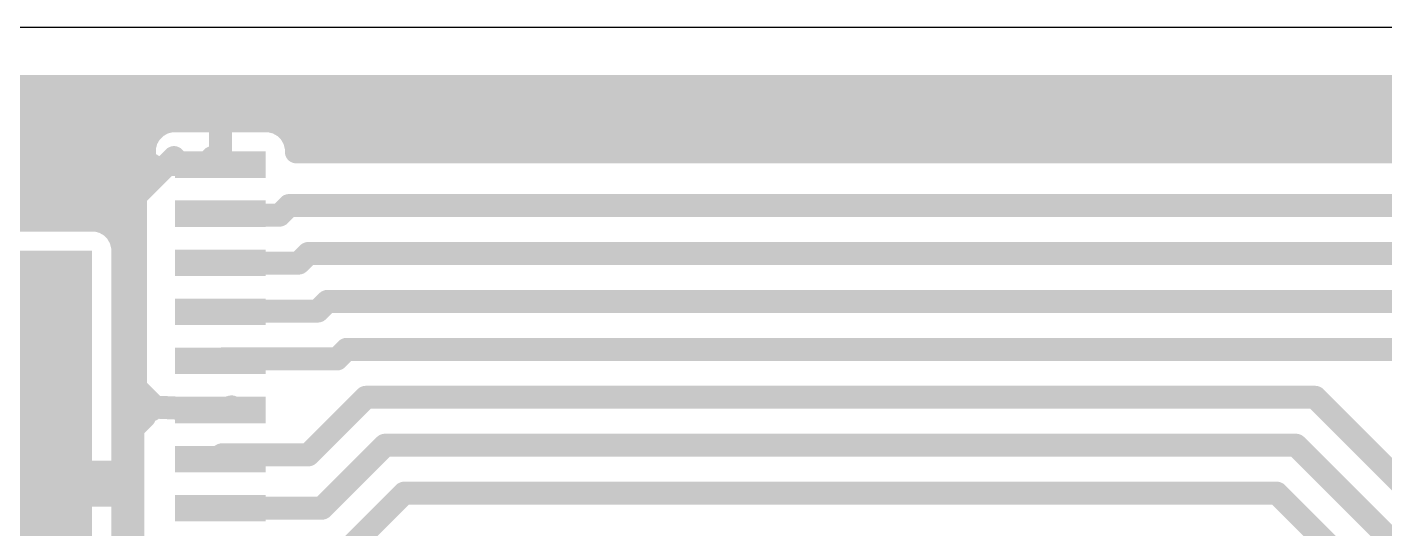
# Model space of a CAD drawing. Extents: x 0 to 68, y -7.3 to 12.7.
# Drawn here: x 24.85 to 42.83, y 6 to 12.65 of the extents above; entities that cross this region are included whole.
import ezdxf

# ---------------------------------------------------------------- set-up
doc = ezdxf.new("R2010")
doc.units = 0
doc.layers.add('16', color=175, linetype='CONTINUOUS')
doc.layers.add('20', color=7, linetype='CONTINUOUS')

# ---------------------------------------------------------------- blocks, each defined once
blk = doc.blocks.new('RECT')
blk.add_solid([(-0.5, -0.5), (0.5, -0.5), (-0.5, 0.5), (0.5, 0.5)])

msp = doc.modelspace()

# ---------------------------------------------------------------- linework, layer by layer
at = {"layer": '16', "const_width": 0.3048}
for points in [[(0.7874, 11.8626), (49.657, 11.8626)], [(22.4891, 11.5824), (48.9448, 11.5824)], [(26.6541, 11.3827), (26.5615, 11.3292)], [(26.7575, 11.4104), (26.6541, 11.3827)], [(27.411, 11.4104), (26.7575, 11.4104)], [(28.0645, 11.4104), (27.411, 11.4104)], [(27.411, 11.4104), (27.411, 10.9128)], [(27.411, 10.9128), (27.411, 11.4104)], [(28.1679, 11.3827), (28.0645, 11.4104)], [(28.2605, 11.3292), (28.1679, 11.3827)], [(22.8752, 11.2776), (26.5099, 11.2776)], [(26.4858, 11.2535), (26.4323, 11.1609)], [(26.5615, 11.3292), (26.4858, 11.2535)], [(27.411, 11.2776), (27.411, 11.2776)], [(28.3362, 11.2535), (28.2605, 11.3292)], [(28.3121, 11.2776), (48.7128, 11.2776)], [(28.3897, 11.1609), (28.3362, 11.2535)], [(26.4323, 11.1609), (26.4046, 11.0575)], [(26.4046, 11.0575), (26.4046, 10.829)], [(28.4174, 11.0575), (28.3897, 11.1609)], [(28.4174, 10.9982), (28.4174, 11.0575)], [(46.8775, 10.9982), (28.4174, 10.9982)], [(23.18, 10.9728), (26.4046, 10.9728)], [(26.797, 10.922), (26.289, 10.414)], [(26.4046, 10.829), (26.4958, 10.829)], [(26.4957, 10.829), (26.4046, 10.829)], [(26.4046, 10.829), (26.4046, 10.7379)], [(26.4958, 10.829), (26.4957, 10.829)], [(26.797, 10.829), (26.704, 10.829)], [(26.797, 10.922), (26.797, 10.829)], [(27.411, 10.829), (26.797, 10.829)], [(27.305, 10.922), (27.411, 10.829)], [(27.411, 10.9728), (27.411, 10.9728)], [(27.411, 10.9128), (27.411, 10.9128)], [(23.3976, 10.668), (26.3347, 10.668)], [(26.4046, 10.7379), (26.2522, 10.5855)], [(26.2522, 10.5855), (26.2522, 7.8225)], [(23.4442, 10.3632), (26.2522, 10.3632)], [(24.003, 10.414), (26.289, 10.414)], [(26.289, 10.414), (26.289, 7.874)], [(28.321, 10.287), (28.194, 10.16)], [(46.736, 10.287), (28.321, 10.287)], [(27.432, 10.16), (27.411, 10.179)], [(28.194, 10.16), (27.432, 10.16)], [(25.7645, 10.0954), (24.6634, 10.0954)], [(25.8679, 10.0677), (25.7645, 10.0954)], [(25.9605, 10.0142), (25.8679, 10.0677)], [(25.884, 10.0584), (26.2522, 10.0584)], [(26.0362, 9.9385), (25.9605, 10.0142)], [(26.0897, 9.8459), (26.0362, 9.9385)], [(26.1174, 9.7425), (26.0897, 9.8459)], [(26.1144, 9.7536), (26.2522, 9.7536)], [(26.1174, 6.7564), (26.1174, 9.7425)], [(28.575, 9.652), (28.448, 9.525)], [(46.228, 9.652), (28.575, 9.652)], [(26.1174, 9.4488), (26.2522, 9.4488)], [(27.432, 9.525), (27.411, 9.529)], [(28.448, 9.525), (27.432, 9.525)], [(26.1174, 9.144), (26.2522, 9.144)], [(26.1174, 8.8392), (26.2522, 8.8392)], [(27.432, 8.89), (27.411, 8.879)], [(28.702, 8.89), (27.432, 8.89)], [(28.829, 9.017), (28.702, 8.89)], [(45.974, 9.017), (28.829, 9.017)], [(26.1174, 8.5344), (26.2522, 8.5344)], [(29.083, 8.382), (28.956, 8.255)], [(45.72, 8.382), (29.083, 8.382)], [(26.1174, 8.2296), (26.2522, 8.2296)], [(27.432, 8.255), (27.411, 8.229)], [(28.956, 8.255), (27.432, 8.255)], [(26.1174, 7.9248), (26.2522, 7.9248)], [(26.2522, 7.8225), (26.4046, 7.6701)], [(26.289, 7.874), (26.543, 7.62)], [(26.1174, 7.62), (26.4046, 7.62)], [(26.4046, 7.6701), (26.4046, 7.579)], [(26.4046, 7.579), (26.4957, 7.579)], [(26.4957, 7.579), (26.4046, 7.579)], [(26.4046, 7.579), (26.4046, 7.4879)], [(26.416, 7.62), (26.481, 7.62)], [(26.481, 7.62), (27.411, 7.579)], [(26.543, 7.62), (26.481, 7.62)], [(26.4957, 7.579), (26.4957, 7.579)], [(26.4957, 7.579), (26.4957, 7.579)], [(27.559, 7.62), (27.411, 7.579)], [(29.337, 7.747), (28.575, 6.985)], [(41.91, 7.747), (29.337, 7.747)], [(43.942, 5.715), (41.91, 7.747)], [(26.4046, 7.4879), (26.2522, 7.3355)], [(26.1174, 7.3152), (26.2522, 7.3152)], [(26.2522, 7.3355), (26.2522, 4.5816)], [(28.758, 6.279), (29.591, 7.112)], [(29.591, 7.112), (41.656, 7.112)], [(41.656, 7.112), (43.307, 5.461)], [(26.1174, 7.0104), (26.2522, 7.0104)], [(27.432, 6.985), (27.411, 6.929)], [(28.575, 6.985), (27.432, 6.985)], [(24.6634, 6.7564), (26.1174, 6.7564)], [(24.6634, 6.7056), (26.2522, 6.7056)], [(26.1174, 6.4516), (24.6634, 6.4516)], [(26.1174, 4.6374), (26.1174, 6.4516)], [(26.1174, 6.4008), (26.2522, 6.4008)], [(29.845, 6.477), (28.956, 5.588)], [(41.402, 6.477), (29.845, 6.477)], [(42.672, 5.207), (41.402, 6.477)], [(27.411, 6.279), (28.758, 6.279)], [(26.1174, 6.096), (26.2522, 6.096)]]:
    msp.add_lwpolyline(points, dxfattribs=at)
at = {"layer": '16', "const_width": 0.1524}
for points in [[(26.6344, 11.4563, 1), (26.6739, 11.3091)], [(26.6922, 11.3167, 1), (26.616, 11.4487)], [(26.7575, 11.4866, 1), (26.7575, 11.3342)], [(26.7772, 11.3368, 1), (26.7378, 11.484)], [(27.411, 11.4866, 1), (27.411, 11.3342)], [(27.4872, 11.4104, 1), (27.3348, 11.4104)], [(27.4872, 11.4104, 1), (27.3348, 11.4104)], [(27.411, 11.3342, 1), (27.411, 11.4866)], [(28.0842, 11.484, 1), (28.0448, 11.3368)], [(28.0645, 11.3342, 1), (28.0645, 11.4866)], [(28.206, 11.4487, 1), (28.1298, 11.3167)], [(28.1481, 11.3091, 1), (28.1876, 11.4563)], [(26.4319, 11.3074, 1), (26.5397, 11.1997)], [(26.5518, 11.2154, 1), (26.4198, 11.2916)], [(26.5234, 11.3952, 1), (26.5996, 11.2632)], [(26.6153, 11.2753, 1), (26.5076, 11.3831)], [(26.5099, 11.2014, 1), (26.5099, 11.3538)], [(27.411, 11.3538, 1), (27.411, 11.2014)], [(27.411, 11.2014, 1), (27.411, 11.3538)], [(28.3144, 11.3831, 1), (28.2067, 11.2753)], [(28.2224, 11.2632, 1), (28.2986, 11.3952)], [(28.3121, 11.3538, 1), (28.3121, 11.2014)], [(28.4022, 11.2916, 1), (28.2702, 11.2154)], [(28.2823, 11.1997, 1), (28.3901, 11.3074)], [(26.4808, 11.0575, 1), (26.3284, 11.0575)], [(26.331, 11.0772, 1), (26.4782, 11.0378)], [(26.3663, 11.199, 1), (26.4983, 11.1228)], [(26.5059, 11.1411, 1), (26.3587, 11.1806)], [(28.4633, 11.1806, 1), (28.3161, 11.1411)], [(28.3237, 11.1228, 1), (28.4557, 11.199)], [(28.4936, 11.0575, 1), (28.3412, 11.0575)], [(28.4174, 11.0744, 1), (28.4174, 10.922)], [(28.3438, 11.0378, 1), (28.491, 11.0772)], [(26.4046, 10.9052, 1), (26.4046, 10.7528)], [(26.4046, 10.9052, 1), (26.4046, 10.7528)], [(26.4808, 10.829, 1), (26.3284, 10.829)], [(26.4046, 10.8966, 1), (26.4046, 11.049)], [(26.547, 10.7726, 1), (26.4445, 10.8854)], [(26.4957, 10.7528, 1), (26.4957, 10.9052)], [(26.4958, 10.7528, 1), (26.4958, 10.9052)], [(26.704, 10.9052, 1), (26.704, 10.7528)], [(26.8732, 10.922, 1), (26.7208, 10.922)], [(26.797, 10.9052, 1), (26.797, 10.7528)], [(26.8509, 10.8681, 1), (26.7431, 10.9759)], [(26.797, 10.7528, 1), (26.797, 10.9052)], [(27.3553, 10.9793, 1), (27.2547, 10.8647)], [(27.411, 11.049, 1), (27.411, 10.8966)], [(27.411, 10.989, 1), (27.411, 10.8366)], [(27.3348, 10.9128, 1), (27.4872, 10.9128)], [(27.3348, 10.9128, 1), (27.4872, 10.9128)], [(27.411, 10.8966, 1), (27.411, 11.049)], [(27.411, 10.8366, 1), (27.411, 10.989)], [(27.411, 10.7528, 1), (27.411, 10.9052)], [(28.3412, 10.9982, 1), (28.4936, 10.9982)], [(26.3284, 10.829, 1), (26.4808, 10.829)], [(26.3284, 10.7379, 1), (26.4808, 10.7379)], [(26.3347, 10.5918, 1), (26.3347, 10.7442)], [(26.4585, 10.684, 1), (26.3507, 10.7917)], [(26.4445, 10.8854, 1), (26.547, 10.7726)], [(26.7208, 10.829, 1), (26.8732, 10.829)], [(27.3607, 10.7717, 1), (27.4613, 10.8863)], [(26.3284, 10.5855, 1), (26.176, 10.5855)], [(26.1983, 10.6393, 1), (26.3061, 10.5316)], [(26.3652, 10.414, 1), (26.2128, 10.414)], [(26.2351, 10.4679, 1), (26.3429, 10.3601)], [(26.2522, 10.287, 1), (26.2522, 10.4394)], [(26.289, 10.3378, 1), (26.289, 10.4902)], [(28.321, 10.3632, 1), (28.321, 10.2108)], [(28.3749, 10.2331, 1), (28.2671, 10.3409)], [(27.4621, 10.2355, 1), (27.3599, 10.1225)], [(27.432, 10.2362, 1), (27.432, 10.0838)], [(27.3809, 10.1035, 1), (27.4831, 10.2165)], [(28.1401, 10.2139, 1), (28.2479, 10.1061)], [(28.194, 10.0838, 1), (28.194, 10.2362)], [(25.7842, 10.169, 1), (25.7448, 10.0218)], [(25.7645, 10.0192, 1), (25.7645, 10.1716)], [(25.906, 10.1337, 1), (25.8298, 10.0017)], [(25.884, 10.1346, 1), (25.884, 9.9822)], [(25.8481, 9.9941, 1), (25.8876, 10.1413)], [(26.0144, 10.0681, 1), (25.9067, 9.9603)], [(25.9224, 9.9482, 1), (25.9986, 10.0802)], [(26.1022, 9.9766, 1), (25.9702, 9.9004)], [(25.9823, 9.8847, 1), (26.0901, 9.9924)], [(26.2522, 9.9822, 1), (26.2522, 10.1346)], [(26.1633, 9.8656, 1), (26.0161, 9.8261)], [(26.0237, 9.8078, 1), (26.1557, 9.884)], [(26.1144, 9.8298, 1), (26.1144, 9.6774)], [(26.1936, 9.7425, 1), (26.0412, 9.7425)], [(26.2522, 9.6774, 1), (26.2522, 9.8298)], [(26.0438, 9.7228, 1), (26.191, 9.7622)], [(28.575, 9.7282, 1), (28.575, 9.5758)], [(28.6289, 9.5981, 1), (28.5211, 9.7059)], [(26.1174, 9.525, 1), (26.1174, 9.3726)], [(26.2522, 9.3726, 1), (26.2522, 9.525)], [(27.4253, 9.6039, 1), (27.3967, 9.4541)], [(27.432, 9.6012, 1), (27.432, 9.4488)], [(27.4177, 9.4501, 1), (27.4463, 9.5999)], [(28.3941, 9.5789, 1), (28.5019, 9.4711)], [(28.448, 9.4488, 1), (28.448, 9.6012)], [(26.1174, 9.2202, 1), (26.1174, 9.0678)], [(26.2522, 9.0678, 1), (26.2522, 9.2202)], [(26.1174, 8.9154, 1), (26.1174, 8.763)], [(26.2522, 8.763, 1), (26.2522, 8.9154)], [(27.3756, 8.9465, 1), (27.4464, 8.8115)], [(27.432, 8.9662, 1), (27.432, 8.8138)], [(27.4674, 8.8225, 1), (27.3966, 8.9575)], [(28.6481, 8.9439, 1), (28.7559, 8.8361)], [(28.702, 8.8138, 1), (28.702, 8.9662)], [(28.829, 9.0932, 1), (28.829, 8.9408)], [(28.8829, 8.9631, 1), (28.7751, 9.0709)], [(26.1174, 8.6106, 1), (26.1174, 8.4582)], [(26.2522, 8.4582, 1), (26.2522, 8.6106)], [(29.083, 8.4582, 1), (29.083, 8.3058)], [(29.1369, 8.3281, 1), (29.0291, 8.4359)], [(26.1174, 8.3058, 1), (26.1174, 8.1534)], [(26.2522, 8.1534, 1), (26.2522, 8.3058)], [(27.3517, 8.2769, 1), (27.4703, 8.1811)], [(27.432, 8.3312, 1), (27.432, 8.1788)], [(27.4913, 8.2071, 1), (27.3727, 8.3029)], [(28.9021, 8.3089, 1), (29.0099, 8.2011)], [(28.956, 8.1788, 1), (28.956, 8.3312)], [(26.1174, 8.001, 1), (26.1174, 7.8486)], [(26.3061, 7.8764, 1), (26.1983, 7.7687)], [(26.3429, 7.9279, 1), (26.2351, 7.8201)], [(26.2128, 7.874, 1), (26.3652, 7.874)], [(26.2522, 7.8486, 1), (26.2522, 8.001)], [(26.1174, 7.6962, 1), (26.1174, 7.5438)], [(26.176, 7.8225, 1), (26.3284, 7.8225)], [(26.4808, 7.6701, 1), (26.3284, 7.6701)], [(26.4046, 7.6552, 1), (26.4046, 7.5028)], [(26.4046, 7.6552, 1), (26.4046, 7.5028)], [(26.4808, 7.579, 1), (26.3284, 7.579)], [(26.416, 7.6962, 1), (26.416, 7.5438)], [(26.3507, 7.6163, 1), (26.4585, 7.724)], [(26.4046, 7.5438, 1), (26.4046, 7.6962)], [(26.4844, 7.6961, 1), (26.4776, 7.5439)], [(26.481, 7.6962, 1), (26.481, 7.5438)], [(26.5433, 7.6385, 1), (26.4481, 7.5195)], [(26.5496, 7.5251, 1), (26.4419, 7.6329)], [(26.481, 7.5438, 1), (26.481, 7.6962)], [(26.4891, 7.5661, 1), (26.5969, 7.6739)], [(26.4957, 7.5028, 1), (26.4957, 7.6552)], [(26.4957, 7.5028, 1), (26.4957, 7.6552)], [(26.543, 7.5438, 1), (26.543, 7.6962)], [(27.4076, 7.5029, 1), (27.4144, 7.6551)], [(27.5793, 7.5466, 1), (27.5387, 7.6934)], [(29.337, 7.8232, 1), (29.337, 7.6708)], [(29.3909, 7.6931, 1), (29.2831, 7.8009)], [(41.9639, 7.8009, 1), (41.8561, 7.6931)], [(41.91, 7.6708, 1), (41.91, 7.8232)], [(26.3284, 7.579, 1), (26.4808, 7.579)], [(26.3284, 7.4879, 1), (26.4808, 7.4879)], [(26.4585, 7.434, 1), (26.3507, 7.5417)], [(26.4418, 7.6329, 1), (26.5496, 7.5251)], [(26.4481, 7.5195, 1), (26.5433, 7.6385)], [(27.3907, 7.6524, 1), (27.4313, 7.5056)], [(26.1174, 7.3914, 1), (26.1174, 7.239)], [(26.3284, 7.3355, 1), (26.176, 7.3355)], [(26.1983, 7.3893, 1), (26.3061, 7.2816)], [(26.2522, 7.239, 1), (26.2522, 7.3914)], [(29.591, 7.1882, 1), (29.591, 7.0358)], [(29.6449, 7.0581, 1), (29.5371, 7.1659)], [(41.7099, 7.1659, 1), (41.6021, 7.0581)], [(41.656, 7.0358, 1), (41.656, 7.1882)], [(26.1174, 7.0866, 1), (26.1174, 6.9342)], [(26.2522, 6.9342, 1), (26.2522, 7.0866)], [(27.3397, 6.9558, 1), (27.4823, 6.9022)], [(27.432, 7.0612, 1), (27.432, 6.9088)], [(27.5033, 6.9582, 1), (27.3607, 7.0118)], [(28.5211, 7.0389, 1), (28.6289, 6.9311)], [(28.575, 6.9088, 1), (28.575, 7.0612)], [(26.0412, 6.7564, 1), (26.1936, 6.7564)], [(26.1174, 6.6802, 1), (26.1174, 6.8326)], [(26.2522, 6.6294, 1), (26.2522, 6.7818)], [(26.1936, 6.4516, 1), (26.0412, 6.4516)], [(26.1174, 6.477, 1), (26.1174, 6.3246)], [(26.1174, 6.3754, 1), (26.1174, 6.5278)], [(26.2522, 6.3246, 1), (26.2522, 6.477)], [(29.845, 6.5532, 1), (29.845, 6.4008)], [(29.8989, 6.4231, 1), (29.7911, 6.5309)], [(41.4559, 6.5309, 1), (41.3481, 6.4231)], [(41.402, 6.4008, 1), (41.402, 6.5532)], [(27.411, 6.3552, 1), (27.411, 6.2028)], [(28.7041, 6.3329, 1), (28.8119, 6.2251)], [(28.758, 6.2028, 1), (28.758, 6.3552)], [(26.1174, 6.1722, 1), (26.1174, 6.0198)], [(26.2522, 6.0198, 1), (26.2522, 6.1722)]]:
    msp.add_lwpolyline(points, format="xyb", dxfattribs=at)
at = {"layer": '20'}
msp.add_line((0, 12.65), (68, 12.65), dxfattribs=at)

# ---------------------------------------------------------------- block references
at = {"layer": '16', "rotation": 270}
for p, xscale, yscale in [((27.411, 10.829), 0.35, 1.2), ((27.411, 10.179), 0.35, 1.2), ((24.511, 6.604), 6.17, 2.4), ((27.411, 9.529), 0.35, 1.2), ((27.411, 8.879), 0.35, 1.2), ((27.411, 8.229), 0.35, 1.2), ((27.411, 7.579), 0.35, 1.2), ((27.411, 6.929), 0.35, 1.2), ((27.411, 6.279), 0.35, 1.2)]:
    msp.add_blockref('RECT', p, dxfattribs=dict(at, xscale=xscale, yscale=yscale))

doc.saveas('drawing.dxf')
